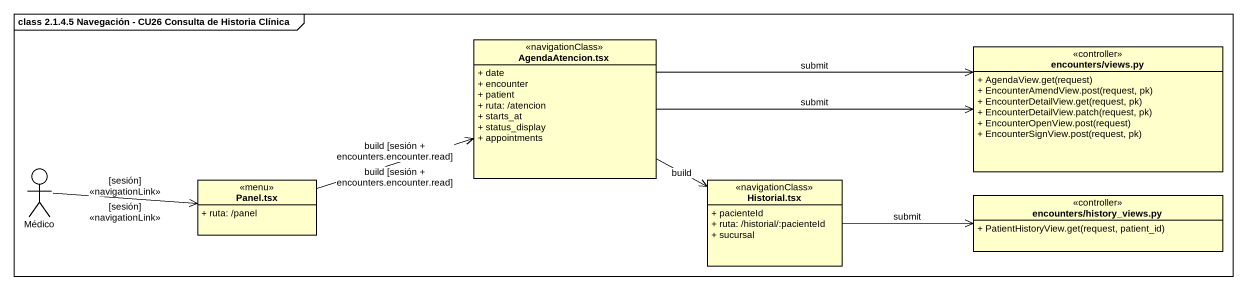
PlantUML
@startuml
mainframe class 2.1.4.5 Navegación - CU26 Consulta de Historia Clínica
allowmixing
hide circle
hide empty members
skinparam classAttributeIconSize 0
class "AgendaAtencion.tsx" as AgendaAtencion_tsx <<navigationClass>> {
  + date
  + encounter
  + patient
  + ruta: /atencion
  + starts_at
  + status_display
  + appointments
}
class "encounters/views.py" as encounters_views_py <<controller>> {
  + AgendaView.get(request)
  + EncounterAmendView.post(request, pk)
  + EncounterDetailView.get(request, pk)
  + EncounterDetailView.patch(request, pk)
  + EncounterOpenView.post(request)
  + EncounterSignView.post(request, pk)
}
actor Médico
class "Panel.tsx" as Panel_tsx <<menu>> {
  + ruta: /panel
}
class "Historial.tsx" as Historial_tsx <<navigationClass>> {
  + pacienteId
  + ruta: /historial/:pacienteId
  + sucursal
}
class "encounters/history_views.py" as encounters_history_views_py <<controller>> {
  + PatientHistoryView.get(request, patient_id)
}
AgendaAtencion_tsx -right-> encounters_views_py : submit
AgendaAtencion_tsx -right-> encounters_views_py : submit
AgendaAtencion_tsx -right-> Historial_tsx : build
Médico -right-> Panel_tsx : [sesión]\n<<navigationLink>>
Médico -right-> Panel_tsx : [sesión]\n<<navigationLink>>
Panel_tsx -right-> AgendaAtencion_tsx : build [sesión + encounters.encounter.read]
Panel_tsx -right-> AgendaAtencion_tsx : build [sesión + encounters.encounter.read]
Historial_tsx -right-> encounters_history_views_py : submit
@enduml
